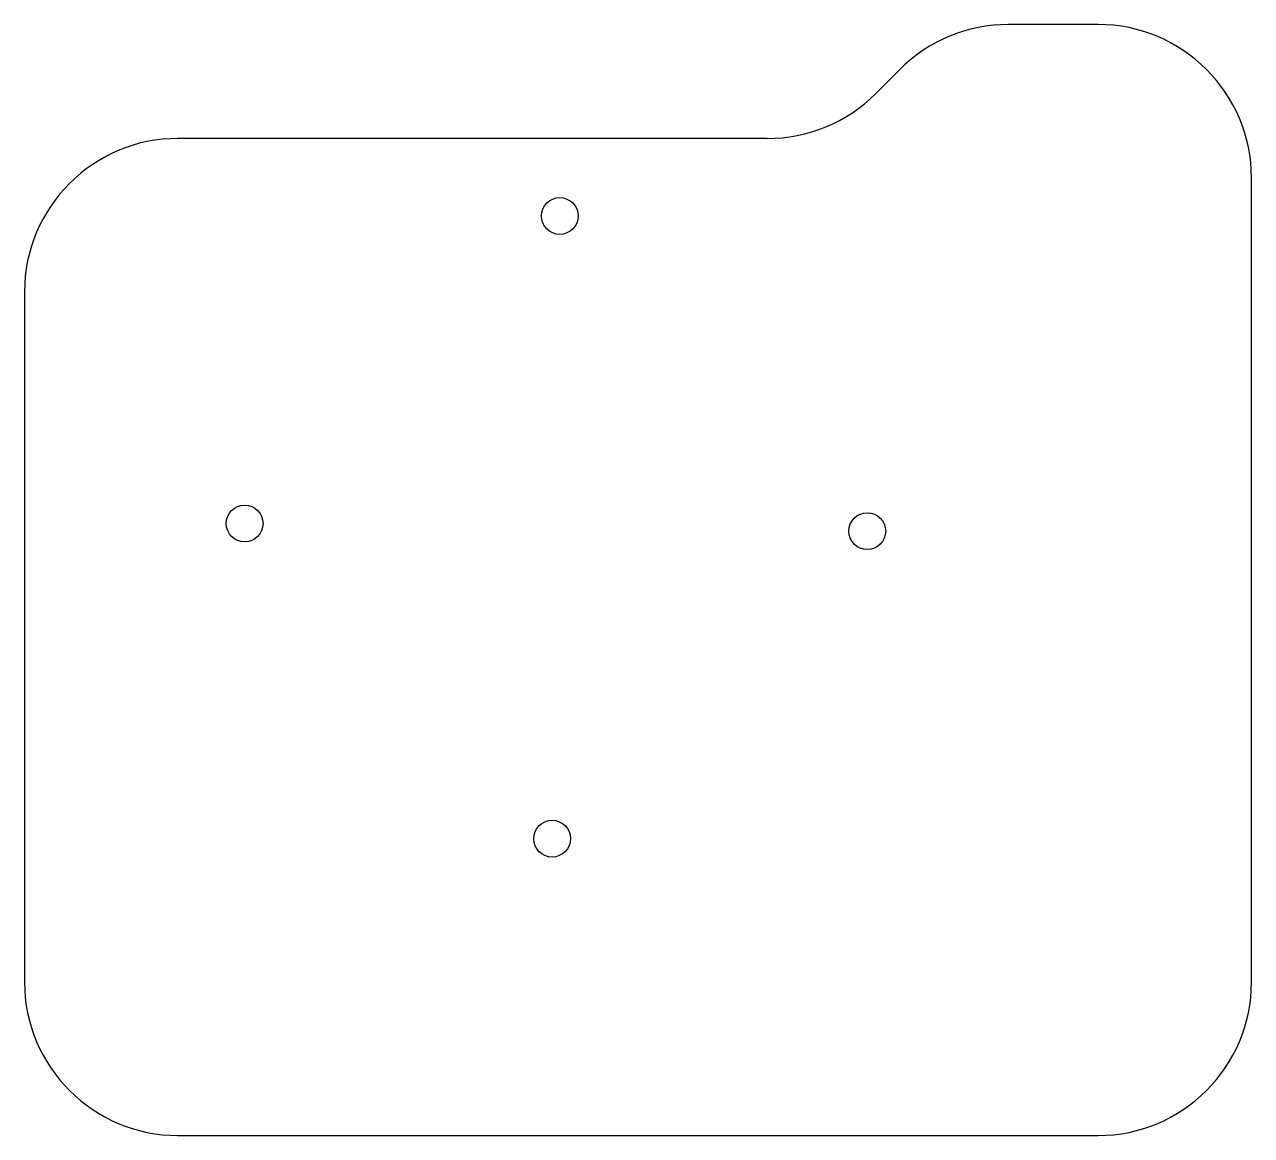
# Model space of a CAD drawing. Extents: x 15 to 95, y 10 to 82.4.
import ezdxf

# ---------------------------------------------------------------- set-up
doc = ezdxf.new("R2010")
doc.units = 0
doc.layers.add('20', color=30, linetype='CONTINUOUS')

msp = doc.modelspace()

# ---------------------------------------------------------------- linework, layer by layer
at = {"layer": '20'}
for p, q in [((85, 82.43), (79.1421, 82.43)), ((72.0711, 79.5011), (70.4989, 77.9289)), ((63.4279, 75), (25, 75)), ((95, 20), (95, 72.43)), ((15, 65), (15, 20)), ((25, 10), (85, 10))]:
    msp.add_line(p, q, dxfattribs=at)
for centre in [(49.9, 69.9488), (29.3512, 49.9), (69.9488, 49.4), (49.4, 29.3512)]:
    msp.add_circle(centre, 1.2, dxfattribs=at)
for centre, start, end in [((79.1421, 72.43), 90, 135), ((85, 72.43), 0, 90), ((63.4279, 85), 270, 315), ((25, 65), 90, 180), ((25, 20), 180, 270), ((85, 20), 270, 0)]:
    msp.add_arc(centre, 10, start, end, dxfattribs=at)

doc.saveas('drawing.dxf')
